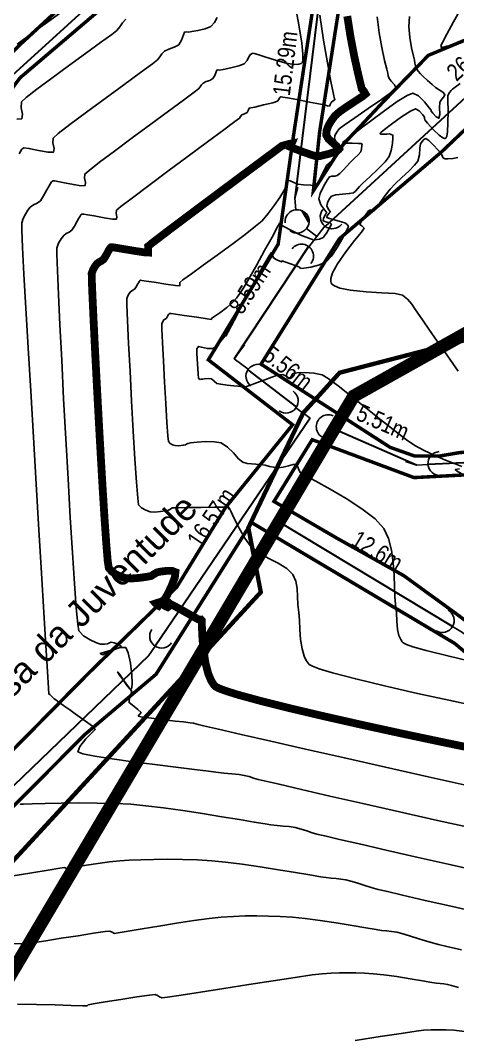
# Model space of a CAD drawing. Extents: x 360931 to 362237, y 7351473 to 7352200.
# Drawn here: x 361418.2 to 361443.4, y 7351683.3 to 7351742 of the extents above; entities that cross this region are included whole.
import ezdxf
from ezdxf.enums import TextEntityAlignment as Align

# ---------------------------------------------------------------- set-up
doc = ezdxf.new("R2010")
doc.units = 0
for name, color, linetype in [('A_Curvas Intermediarias', 37, 'Continuous'), ('A_Curvas Mestras', 32, 'Continuous'), ('LISTAGEM_TEXTO', 7, 'Continuous'), ('PONTOS-Pontos - Água_U', 1, 'Continuous'), ('PS_IND_COMPRIMENTO', 7, 'Continuous'), ('ZZ-Carimbo Texto', 7, 'Continuous')]:
    doc.layers.add(name, color=color, linetype=linetype)
doc.layers.add('TUBO_PE_80_NTS194_PN_12_5', color=5, linetype='Continuous', lineweight=30)
doc.styles.add('CARIMBO', font='arial.ttf', dxfattribs={"height": 2})
doc.styles.add('ROMANS', font='arial.ttf', dxfattribs={"height": 2})
picture_1 = doc.add_image_def('image1.tif', size_in_pixel=(23490, 20550))

# ---------------------------------------------------------------- blocks, each defined once
blk = doc.blocks.new('*U1031')
for p, q in [((-0.135, 0), (0, 0)), ((0, 0), (0.121, -0.049))]:
    blk.add_line(p, q)
blk.add_arc((-0.272, 0), 0.138, 270.0906, 90.0906)
blk = doc.blocks.new('*U1032')
for p, q in [((-0.135, 0), (0, 0)), ((0, 0), (0.128, -0.025))]:
    blk.add_line(p, q)
blk.add_arc((-0.272, 0), 0.138, 270.0906, 90.0906)
blk = doc.blocks.new('*U1076', base_point=(283806.418, 7271952.513))
blk.add_line((283806.274, 7271952.513), (283806.424, 7271952.513))
blk.add_arc((283806.424, 7271952.513), 0.138, 269.9962, 89.9962)
blk = doc.blocks.new('*U1113', base_point=(361544.508, 7351672.666))
for p, q in [((361544.382, 7351672.606), (361544.634, 7351672.77)), ((361544.59, 7351672.562), (361544.508, 7351672.688))]:
    blk.add_line(p, q)
for centre, start, end in [((361544.75, 7351672.845), 122.9683, 302.9683), ((361544.266, 7351672.532), 302.9683, 122.9683), ((361544.665, 7351672.447), 32.9683, 212.9683)]:
    blk.add_arc(centre, 0.138, start, end)
blk = doc.blocks.new('*U1114')
for p in [(-0.202, 0), (0, -0.202)]:
    blk.add_line(p, (0, 0))
blk.add_arc((-0.34, 0), 0.138, 269.9094, 89.9094)
blk = doc.blocks.new('*U1115')
for p in [(-0.202, 0), (0, -0.202)]:
    blk.add_line(p, (0, 0))
blk.add_arc((-0.34, 0), 0.138, 269.9094, 89.9094)
blk = doc.blocks.new('*U1116')
for p, q in [((-0.135, 0), (0, 0)), ((0, 0), (0.128, -0.025))]:
    blk.add_line(p, q)
blk.add_arc((-0.272, 0), 0.138, 270.0906, 90.0906)
blk = doc.blocks.new('*U1124')
for p, q in [((-0.135, 0), (0, 0)), ((0, 0), (0.121, -0.049))]:
    blk.add_line(p, q)
blk.add_arc((-0.272, 0), 0.138, 270.0906, 90.0906)

msp = doc.modelspace()

# ---------------------------------------------------------------- linework, layer by layer
at = {"color": 0, "const_width": 0.2}
for points in [[(361337.493, 7351694.925), (361339.575, 7351693.134), (361342.503, 7351692.476), (361348.128, 7351692.476), (361349.879, 7351692.418), (361358.444, 7351686.664), (361364.984, 7351688.946), (361373.018, 7351690.363), (361381.528, 7351689.509), (361389.678, 7351693.849), (361395.256, 7351689.739), (361400.598, 7351698.071), (361405.079, 7351709.727), (361408.182, 7351718.698), (361412.26, 7351730.83), (361413.346, 7351735.788), (361418.112, 7351740.552), (361428.998, 7351750.566), (361414.387, 7351766.678), (361404.405, 7351761.415), (361391.231, 7351754.702), (361385.515, 7351752.215)], [(361416.791, 7351698.962), (361422.182, 7351704.425), (361427.238, 7351709.361), (361430.041, 7351713.938), (361433.922, 7351718.727), (361429.066, 7351722.47), (361433.09, 7351729.138), (361433.971, 7351735.38), (361434.996, 7351742.119), (361435.466, 7351745.298), (361434.897, 7351746.747), (361433.71, 7351747.914), (361431.563, 7351749.91), (361424.687, 7351744.242), (361418.203, 7351738.724), (361416.565, 7351736.508)], [(361436.795, 7351744.043), (361435.48, 7351735.615), (361435.119, 7351732.214), (361436.846, 7351734.894), (361439.243, 7351737.444), (361441.744, 7351740.021), (361444.218, 7351741.051), (361447.08, 7351741.85), (361450.07, 7351743.757)], [(361451.594, 7351743.067), (361447.871, 7351739.565), (361442.509, 7351734.457), (361436.612, 7351729.443), (361432.102, 7351722.221), (361439.544, 7351717.426), (361440.962, 7351716.922), (361442.381, 7351716.922), (361443.485, 7351717.111), (361445.818, 7351717.363), (361447.079, 7351717.616), (361449.033, 7351717.269), (361451.621, 7351717.238), (361453.042, 7351717.647), (361455.722, 7351717.773), (361456.447, 7351714.496), (361457.204, 7351711.817), (361464.778, 7351713.483)], [(361412.568, 7351649.564), (361423.092, 7351653.98), (361431.258, 7351658.585), (361438.854, 7351664.179), (361440.415, 7351664.944), (361440.224, 7351665.833), (361448.455, 7351668.374), (361451.634, 7351671.14), (361451.57, 7351679.047), (361452.079, 7351686.611), (361456.305, 7351688.802), (361456.052, 7351695.047), (361453.496, 7351694.922), (361451.724, 7351695.616), (361447.458, 7351701.365), (361445.694, 7351704.072), (361443.28, 7351706.114), (361431.558, 7351713.087), (361426.053, 7351704.347), (361421.922, 7351700.852), (361413.675, 7351692.547)]]:
    msp.add_lwpolyline(points, dxfattribs=at)
msp.add_lwpolyline([(361432.847, 7351714.307), (361436.485, 7351712.183), (361440.339, 7351710.023), (361443.509, 7351707.719), (361447.146, 7351704.947), (361449.92, 7351701.671), (361451.901, 7351699.078), (361453.774, 7351696.054), (361461.774, 7351697.158), (361468.009, 7351700.339), (361474.672, 7351701.875), (361473.695, 7351707.513), (361472.141, 7351712.5), (361471.876, 7351712.718), (361464.899, 7351711.883), (361455.91, 7351710.182), (361454.204, 7351716.386), (361440.921, 7351715.681), (361435.051, 7351717.868)], close=True, dxfattribs=at)
at = {"layer": 'A_Curvas Intermediarias', "flags": 128}
for points, elevation in [([(361434.056, 7351743.032), (361434.285, 7351741.78), (361434.454, 7351740.726), (361434.52, 7351740.091), (361434.516, 7351739.768), (361434.483, 7351739.638), (361434.456, 7351739.6), (361434.406, 7351739.563), (361434.272, 7351739.515), (361434.006, 7351739.502), (361433.559, 7351739.57), (361432.932, 7351739.741), (361432.324, 7351739.94), (361431.922, 7351740.071), (361431.705, 7351740.129), (361431.612, 7351740.14), (361431.585, 7351740.136), (361431.544, 7351740.115), (361431.476, 7351740.055), (361431.393, 7351739.929), (361431.293, 7351739.734), (361431.128, 7351739.534), (361430.822, 7351739.42), (361430.353, 7351739.305), (361429.918, 7351739.216), (361429.715, 7351739.178), (361429.631, 7351739.18), (361429.553, 7351739.174), (361429.514, 7351739.068), (361429.439, 7351738.861), (361429.327, 7351738.68), (361429.151, 7351738.579), (361428.935, 7351738.507), (361428.765, 7351738.429), (361428.667, 7351738.323), (361428.588, 7351738.201), (361428.495, 7351738.085), (361428.244, 7351737.894), (361427.634, 7351737.444), (361426.768, 7351736.806), (361425.748, 7351736.056), (361424.677, 7351735.265), (361423.658, 7351734.509), (361422.794, 7351733.86), (361422.188, 7351733.391), (361421.943, 7351733.177), (361421.93, 7351732.944), (361421.982, 7351732.689), (361421.954, 7351732.514), (361421.727, 7351732.507), (361421.282, 7351732.577), (361420.764, 7351732.678), (361420.396, 7351732.748), (361420.198, 7351732.781), (361420.119, 7351732.786), (361420.1, 7351732.784), (361420.071, 7351732.768), (361420.021, 7351732.723), (361419.959, 7351732.632), (361419.88, 7351732.497), (361419.756, 7351732.268), (361419.568, 7351731.92), (361419.381, 7351731.645), (361419.193, 7351731.508), (361418.986, 7351731.402), (361418.8, 7351731.263), (361418.665, 7351731.097), (361418.52, 7351730.876), (361418.391, 7351730.625), (361418.303, 7351730.365), (361418.309, 7351729.959), (361418.356, 7351728.942), (361418.436, 7351727.409), (361418.545, 7351725.453), (361418.675, 7351723.171), (361418.822, 7351720.656), (361418.979, 7351718.003), (361419.139, 7351715.308), (361419.298, 7351712.664), (361419.449, 7351710.167), (361419.586, 7351707.912), (361419.703, 7351705.993), (361419.794, 7351704.504), (361419.853, 7351703.541), (361419.874, 7351703.199), (361419.922, 7351703.17), (361420.039, 7351703.065), (361420.184, 7351702.936), (361420.271, 7351702.867), (361420.359, 7351702.799), (361420.506, 7351702.692), (361420.783, 7351702.493), (361421.071, 7351702.286), (361421.389, 7351702.06), (361421.843, 7351701.739), (361422.251, 7351701.448), (361422.434, 7351701.316), (361422.476, 7351701.251), (361422.507, 7351701.195), (361422.548, 7351701.162), (361422.376, 7351700.998), (361422.005, 7351700.618), (361421.655, 7351700.188), (361421.544, 7351699.873), (361421.826, 7351699.764), (361422.524, 7351699.625), (361423.523, 7351699.466), (361424.71, 7351699.298), (361425.972, 7351699.133), (361427.195, 7351698.98), (361428.265, 7351698.85), (361429.068, 7351698.754), (361429.491, 7351698.703), (361429.954, 7351698.65), (361430.425, 7351698.602), (361430.841, 7351698.558), (361431.138, 7351698.515), (361431.411, 7351698.444), (361431.668, 7351698.359), (361431.939, 7351698.278), (361432.284, 7351698.197), (361433.143, 7351697.998), (361434.432, 7351697.7), (361436.072, 7351697.324), (361437.98, 7351696.889), (361440.075, 7351696.415), (361442.275, 7351695.92), (361444.499, 7351695.426)], 38), ([(361435.485, 7351742.34), (361435.71, 7351740.896), (361435.936, 7351739.584), (361436.134, 7351738.511), (361436.275, 7351737.787), (361436.329, 7351737.521), (361436.361, 7351737.462), (361436.262, 7351737.396), (361436.137, 7351737.302), (361436.091, 7351737.19), (361436.042, 7351737.095), (361435.934, 7351737.109), (361435.811, 7351737.146), (361435.528, 7351737.204), (361434.903, 7351737.33), (361434.161, 7351737.475), (361433.636, 7351737.572), (361433.359, 7351737.617), (361433.257, 7351737.628), (361433.236, 7351737.626), (361433.213, 7351737.613), (361433.174, 7351737.569), (361433.125, 7351737.48), (361433.047, 7351737.378), (361432.773, 7351737.295), (361432.249, 7351737.164), (361431.739, 7351737.043), (361431.507, 7351736.99), (361431.42, 7351736.987), (361431.379, 7351736.876), (361431.298, 7351736.722), (361431.142, 7351736.645), (361430.996, 7351736.587), (361430.923, 7351736.497), (361430.851, 7351736.402), (361430.6, 7351736.214), (361429.949, 7351735.733), (361429.012, 7351735.041), (361427.903, 7351734.22), (361426.737, 7351733.355), (361425.626, 7351732.527), (361424.685, 7351731.819), (361424.027, 7351731.315), (361423.767, 7351731.096), (361423.758, 7351730.916), (361423.797, 7351730.72), (361423.776, 7351730.585), (361423.542, 7351730.589), (361423.057, 7351730.663), (361422.49, 7351730.764), (361422.09, 7351730.836), (361421.877, 7351730.869), (361421.798, 7351730.877), (361421.781, 7351730.876), (361421.76, 7351730.864), (361421.72, 7351730.826), (361421.667, 7351730.749), (361421.603, 7351730.643), (361421.505, 7351730.461), (361421.351, 7351730.176), (361421.197, 7351729.951), (361421.044, 7351729.839), (361420.876, 7351729.753), (361420.725, 7351729.641), (361420.576, 7351729.449), (361420.425, 7351729.191), (361420.321, 7351728.911), (361420.325, 7351728.543), (361420.36, 7351727.621), (361420.422, 7351726.237), (361420.506, 7351724.483), (361420.608, 7351722.45), (361420.723, 7351720.231), (361420.848, 7351717.919), (361420.977, 7351715.604), (361421.106, 7351713.381), (361421.231, 7351711.339), (361421.347, 7351709.572), (361421.45, 7351708.172), (361421.535, 7351707.23), (361421.598, 7351706.84), (361421.872, 7351706.558), (361422.255, 7351706.321), (361422.619, 7351706.151), (361422.837, 7351706.073), (361423.07, 7351706.073), (361423.246, 7351706.107), (361423.359, 7351706.154), (361423.47, 7351706.191), (361423.643, 7351706.15), (361423.904, 7351706.058), (361424.038, 7351705.957), (361423.858, 7351705.856), (361423.465, 7351705.723), (361423.071, 7351705.608), (361422.891, 7351705.558), (361422.836, 7351705.545), (361422.896, 7351705.509), (361422.974, 7351705.473), (361423.153, 7351705.56), (361423.545, 7351705.741), (361423.982, 7351705.891), (361424.298, 7351705.883), (361424.449, 7351705.574), (361424.571, 7351704.982), (361424.65, 7351704.304), (361424.672, 7351703.833), (361424.66, 7351703.587), (361424.637, 7351703.497), (361424.621, 7351703.48), (361424.595, 7351703.479), (361424.526, 7351703.521), (361424.392, 7351703.672), (361424.186, 7351703.964), (361423.953, 7351704.322), (361423.836, 7351704.475), (361423.946, 7351704.296), (361424.225, 7351703.924), (361424.512, 7351703.547), (361424.647, 7351703.353), (361424.612, 7351703.242), (361424.559, 7351703.128), (361424.52, 7351702.939), (361424.494, 7351702.79), (361424.497, 7351702.714), (361424.675, 7351702.575), (361425.004, 7351702.313), (361425.185, 7351702.142), (361425.1, 7351702.031), (361425.022, 7351701.933), (361425.165, 7351701.897), (361425.499, 7351701.848), (361425.916, 7351701.794), (361426.308, 7351701.744), (361426.674, 7351701.7), (361427.152, 7351701.646), (361427.637, 7351701.593), (361428.025, 7351701.55), (361428.21, 7351701.527), (361428.344, 7351701.489), (361428.477, 7351701.448), (361428.791, 7351701.375), (361429.646, 7351701.177), (361430.965, 7351700.873), (361432.667, 7351700.482), (361434.674, 7351700.024), (361436.907, 7351699.516), (361439.286, 7351698.98), (361441.732, 7351698.433), (361444.166, 7351697.894)], 39), ([(361443.691, 7351742.844), (361443.203, 7351741.954), (361442.818, 7351741.243), (361442.567, 7351740.771), (361442.476, 7351740.597), (361442.479, 7351740.534), (361442.491, 7351740.477), (361442.562, 7351740.486), (361442.645, 7351740.503), (361442.804, 7351740.545), (361443.179, 7351740.638), (361443.663, 7351740.74)], 43), ([(361424.303, 7351742.113), (361424.113, 7351741.907), (361423.961, 7351741.674), (361423.782, 7351741.449), (361423.491, 7351741.224), (361422.854, 7351740.758), (361421.988, 7351740.13), (361421.009, 7351739.419), (361420.034, 7351738.705), (361419.179, 7351738.068), (361418.56, 7351737.586), (361418.295, 7351737.339), (361418.276, 7351736.998), (361418.351, 7351736.626), (361418.311, 7351736.371), (361418.015, 7351736.352)], 36), ([(361429.57, 7351742.202), (361429.416, 7351741.915), (361429.209, 7351741.691), (361428.875, 7351741.548), (361428.463, 7351741.449), (361428.103, 7351741.39), (361427.924, 7351741.367), (361427.799, 7351741.371), (361427.687, 7351741.361), (361427.624, 7351741.202), (361427.516, 7351740.901), (361427.356, 7351740.638), (361427.098, 7351740.49), (361426.783, 7351740.385), (361426.534, 7351740.271), (361426.39, 7351740.115), (361426.274, 7351739.938), (361426.139, 7351739.767), (361425.838, 7351739.538), (361425.146, 7351739.029), (361424.193, 7351738.332), (361423.111, 7351737.54), (361422.031, 7351736.745), (361421.085, 7351736.038), (361420.403, 7351735.511), (361420.119, 7351735.258), (361420.103, 7351734.971), (361420.167, 7351734.657), (361420.133, 7351734.442), (361419.823, 7351734.436), (361419.268, 7351734.539), (361418.718, 7351734.656), (361418.418, 7351734.692), (361418.316, 7351734.609), (361418.236, 7351734.484), (361418.158, 7351734.351)], 37), ([(361438.794, 7351742.248), (361438.91, 7351741.331), (361439.067, 7351740.467), (361439.227, 7351739.736), (361439.354, 7351739.22), (361439.41, 7351738.999), (361439.436, 7351738.838), (361439.481, 7351738.685), (361439.613, 7351738.536), (361439.804, 7351738.33), (361439.887, 7351738.134), (361439.644, 7351737.912), (361439.052, 7351737.485), (361438.283, 7351736.956), (361437.504, 7351736.427), (361436.886, 7351736.001), (361436.597, 7351735.781), (361436.465, 7351735.599), (361436.365, 7351735.401), (361436.338, 7351735.217), (361436.436, 7351735.041), (361436.6, 7351734.881), (361436.702, 7351734.79), (361436.776, 7351734.701), (361436.824, 7351734.612), (361436.678, 7351734.443), (361436.389, 7351734.149), (361436.178, 7351733.94), (361436.025, 7351733.81), (361435.885, 7351733.671), (361435.758, 7351733.442), (361435.56, 7351733.045), (361435.375, 7351732.668), (361435.291, 7351732.499), (361435.242, 7351732.508), (361435.19, 7351732.521), (361434.979, 7351732.533), (361434.558, 7351732.56), (361434.214, 7351732.6), (361433.991, 7351732.684), (361433.782, 7351732.784), (361433.638, 7351732.806), (361433.568, 7351732.635), (361433.519, 7351732.398), (361433.407, 7351732.205), (361433.178, 7351731.838), (361432.868, 7351731.376), (361432.516, 7351730.9), (361432.16, 7351730.488), (361431.792, 7351730.168), (361431.179, 7351729.69), (361430.411, 7351729.114), (361429.579, 7351728.504), (361428.773, 7351727.919), (361428.084, 7351727.422), (361427.601, 7351727.073), (361427.416, 7351726.934), (361427.419, 7351726.825), (361427.419, 7351726.728), (361427.176, 7351726.756), (361426.615, 7351726.839), (361425.948, 7351726.941), (361425.48, 7351727.012), (361425.239, 7351727.048), (361425.157, 7351727.059), (361425.144, 7351727.059), (361425.136, 7351727.054), (361425.116, 7351727.033), (361425.082, 7351726.985), (361425.048, 7351726.934), (361424.999, 7351726.843), (361424.912, 7351726.684), (361424.829, 7351726.562), (361424.702, 7351726.478), (361424.575, 7351726.395), (361424.498, 7351726.295), (361424.415, 7351726.154), (361424.358, 7351726.002), (361424.365, 7351725.638), (361424.404, 7351724.729), (361424.467, 7351723.41), (361424.549, 7351721.816), (361424.641, 7351720.085), (361424.739, 7351718.351), (361424.835, 7351716.752), (361424.922, 7351715.423), (361424.994, 7351714.501), (361425.045, 7351714.12), (361425.217, 7351713.933), (361425.453, 7351713.795), (361425.712, 7351713.708), (361425.974, 7351713.692), (361426.307, 7351713.719), (361426.603, 7351713.762), (361426.76, 7351713.794), (361426.873, 7351713.866), (361426.985, 7351713.936), (361427.252, 7351713.946), (361427.864, 7351713.956), (361428.646, 7351713.965), (361429.423, 7351713.972), (361429.922, 7351713.975), (361430.167, 7351713.976), (361430.247, 7351713.976), (361430.257, 7351713.975), (361430.257, 7351713.971), (361430.25, 7351713.951), (361430.23, 7351713.908), (361430.215, 7351713.872), (361430.293, 7351713.909), (361430.366, 7351713.741), (361430.558, 7351713.319), (361430.835, 7351712.76), (361431.167, 7351712.185), (361431.52, 7351711.712), (361431.96, 7351711.357), (361432.513, 7351711.043), (361433.087, 7351710.744), (361433.591, 7351710.437), (361433.935, 7351710.096), (361434.105, 7351709.709), (361434.181, 7351709.284), (361434.206, 7351708.834), (361434.222, 7351708.369), (361434.272, 7351707.901), (361434.321, 7351707.455), (361434.348, 7351706.924), (361434.386, 7351706.357), (361434.466, 7351705.801), (361434.58, 7351705.395), (361434.706, 7351705.131), (361434.813, 7351704.979), (361434.874, 7351704.911), (361434.915, 7351704.879), (361435.064, 7351704.804), (361435.447, 7351704.663), (361436.223, 7351704.43), (361437.561, 7351704.077), (361439.225, 7351703.674), (361441.13, 7351703.237), (361443.191, 7351702.784), (361445.32, 7351702.332)], 41), ([(361440.653, 7351742.258), (361440.615, 7351741.691), (361440.675, 7351741.057), (361440.783, 7351740.455), (361440.892, 7351739.983), (361440.95, 7351739.738), (361440.977, 7351739.573), (361441.009, 7351739.415), (361441.055, 7351739.278), (361441.158, 7351739.113), (361441.287, 7351738.963), (361441.438, 7351738.817), (361441.695, 7351738.582), (361441.968, 7351738.339), (361442.169, 7351738.167), (361442.38, 7351738.029), (361442.588, 7351737.903), (361442.696, 7351737.774), (361442.647, 7351737.636), (361442.518, 7351737.49), (361442.415, 7351737.328), (361442.396, 7351737.018), (361442.403, 7351736.616), (361442.36, 7351736.396), (361442.203, 7351736.483), (361442.007, 7351736.684), (361441.911, 7351736.798), (361441.907, 7351736.854), (361441.797, 7351737.007), (361441.526, 7351737.343), (361441.181, 7351737.684), (361440.847, 7351737.851), (361440.519, 7351737.718), (361439.948, 7351737.355), (361439.239, 7351736.85), (361438.495, 7351736.295), (361437.822, 7351735.779), (361437.325, 7351735.391), (361437.107, 7351735.221), (361436.93, 7351735.096), (361436.827, 7351735.021), (361436.841, 7351734.97), (361437, 7351734.964), (361437.349, 7351734.952), (361437.698, 7351734.941), (361437.859, 7351734.935), (361437.924, 7351734.911), (361437.922, 7351734.824), (361437.902, 7351734.642), (361437.853, 7351734.468), (361437.71, 7351734.294), (361437.475, 7351734.072), (361437.231, 7351733.839), (361437.043, 7351733.638), (361436.834, 7351733.407), (361436.641, 7351733.205), (361436.5, 7351733.091), (361436.349, 7351733.061), (361436.189, 7351733.063), (361436.052, 7351733.023), (361435.906, 7351732.828), (361435.696, 7351732.46), (361435.509, 7351732.053), (361435.433, 7351731.743), (361435.556, 7351731.408), (361435.774, 7351731.089), (361435.89, 7351730.944), (361435.84, 7351730.891), (361435.79, 7351730.804), (361435.709, 7351730.632), (361435.69, 7351730.49), (361435.897, 7351730.399), (361436.079, 7351730.371), (361436.124, 7351730.335), (361436.162, 7351730.297), (361436.071, 7351730.117), (361435.871, 7351729.771), (361435.677, 7351729.523), (361435.463, 7351729.434), (361435.227, 7351729.389), (361435.114, 7351729.377), (361435.076, 7351729.413), (361434.959, 7351729.451), (361434.702, 7351729.54), (361434.439, 7351729.642), (361434.17, 7351729.771), (361433.79, 7351729.963), (361433.448, 7351730.141), (361433.29, 7351730.227), (361433.239, 7351730.303), (361433.193, 7351730.364), (361433.06, 7351730.133), (361432.737, 7351729.547), (361432.308, 7351728.767), (361431.859, 7351727.953), (361431.476, 7351727.266), (361431.245, 7351726.867), (361431.062, 7351726.573), (361430.883, 7351726.294), (361430.69, 7351726.028), (361430.465, 7351725.771), (361430.134, 7351725.485), (361429.729, 7351725.186), (361429.385, 7351724.95), (361429.24, 7351724.853), (361429.241, 7351724.8), (361428.99, 7351724.836), (361428.392, 7351724.924), (361427.678, 7351725.029), (361427.178, 7351725.101), (361426.923, 7351725.138), (361426.837, 7351725.15), (361426.825, 7351725.151), (361426.817, 7351725.144), (361426.79, 7351725.107), (361426.77, 7351725.08), (361426.714, 7351724.979), (361426.645, 7351724.867), (361426.573, 7351724.819), (361426.5, 7351724.772), (361426.436, 7351724.676), (361426.376, 7351724.547), (361426.386, 7351724.242), (361426.421, 7351723.476), (361426.475, 7351722.403), (361426.54, 7351721.175), (361426.609, 7351719.944), (361426.675, 7351718.863), (361426.731, 7351718.085), (361426.769, 7351717.761), (361426.867, 7351717.654), (361427.002, 7351717.575), (361427.15, 7351717.525), (361427.365, 7351717.521), (361427.616, 7351717.55), (361427.748, 7351717.574), (361427.813, 7351717.615), (361427.877, 7351717.655), (361428.035, 7351717.679), (361428.412, 7351717.722), (361428.902, 7351717.756), (361429.399, 7351717.751), (361429.798, 7351717.679), (361430.171, 7351717.442), (361430.506, 7351717.102), (361430.802, 7351716.771), (361431.06, 7351716.564), (361431.301, 7351716.493), (361431.552, 7351716.471), (361431.81, 7351716.465), (361432.075, 7351716.443), (361432.335, 7351716.39), (361432.583, 7351716.327), (361432.831, 7351716.274), (361433.092, 7351716.251), (361433.385, 7351716.288), (361433.686, 7351716.366), (361433.946, 7351716.431), (361434.116, 7351716.431), (361434.22, 7351716.308), (361434.288, 7351716.125), (361434.382, 7351715.954), (361434.647, 7351715.796), (361435.254, 7351715.469), (361436.081, 7351715.014), (361437.008, 7351714.472), (361437.914, 7351713.886), (361438.679, 7351713.296), (361439.18, 7351712.744), (361439.453, 7351712.163), (361439.626, 7351711.489), (361439.724, 7351710.769), (361439.771, 7351710.051), (361439.792, 7351709.382), (361439.811, 7351708.81), (361439.852, 7351708.383), (361439.907, 7351707.894), (361439.933, 7351707.397), (361439.977, 7351706.923), (361440.055, 7351706.58), (361440.154, 7351706.354), (361440.245, 7351706.222), (361440.298, 7351706.162), (361440.336, 7351706.134), (361440.481, 7351706.065), (361440.86, 7351705.934), (361441.629, 7351705.714), (361442.942, 7351705.383), (361444.544, 7351705.009)], 42), ([(361443.58, 7351738.408), (361443.293, 7351738.192), (361443.144, 7351738.065), (361443.099, 7351738.029), (361443.055, 7351737.992), (361442.976, 7351737.888), (361442.878, 7351737.711), (361442.873, 7351737.422), (361442.882, 7351736.821), (361442.879, 7351736.118), (361442.85, 7351735.621), (361442.804, 7351735.356), (361442.759, 7351735.256), (361442.732, 7351735.234), (361442.69, 7351735.228), (361442.58, 7351735.265), (361442.367, 7351735.416), (361442.046, 7351735.722), (361441.694, 7351736.112), (361441.538, 7351736.302), (361441.532, 7351736.377), (361441.527, 7351736.452), (361441.43, 7351736.587), (361441.223, 7351736.818), (361441, 7351736.948), (361440.71, 7351736.812), (361440.191, 7351736.472), (361439.614, 7351736.056), (361439.224, 7351735.757), (361439.031, 7351735.594), (361438.97, 7351735.531), (361438.964, 7351735.516), (361438.974, 7351735.503), (361439.026, 7351735.486), (361439.156, 7351735.48), (361439.359, 7351735.489), (361439.514, 7351735.497), (361439.612, 7351735.47), (361439.693, 7351735.429), (361439.696, 7351735.278), (361439.672, 7351734.945), (361439.61, 7351734.546), (361439.497, 7351734.199), (361439.256, 7351733.885), (361438.843, 7351733.459), (361438.377, 7351733.014), (361437.98, 7351732.648), (361437.771, 7351732.455), (361437.66, 7351732.324), (361437.554, 7351732.198), (361437.426, 7351732.101), (361437.189, 7351732.056), (361436.801, 7351732.021), (361436.412, 7351731.979), (361436.169, 7351731.911), (361436.027, 7351731.741), (361435.93, 7351731.524), (361435.896, 7351731.347), (361436, 7351731.135), (361436.098, 7351730.995), (361436.039, 7351730.926), (361435.968, 7351730.856), (361435.922, 7351730.763), (361435.9, 7351730.674), (361436.055, 7351730.621), (361436.389, 7351730.524), (361436.735, 7351730.424), (361436.927, 7351730.36), (361437.06, 7351730.272), (361437.144, 7351730.166), (361437.054, 7351729.956), (361436.815, 7351729.504), (361436.494, 7351728.952), (361436.155, 7351728.445), (361435.865, 7351728.124), (361435.463, 7351727.938), (361434.977, 7351727.819), (361434.563, 7351727.756), (361434.382, 7351727.74), (361434.332, 7351727.785), (361434.282, 7351727.834), (361434.126, 7351727.893), (361433.796, 7351728.012), (361433.469, 7351728.129), (361433.319, 7351728.181), (361433.282, 7351728.119), (361433.177, 7351728.162), (361432.972, 7351728.257), (361432.821, 7351728.35), (361432.743, 7351728.522), (361432.679, 7351728.639), (361432.564, 7351728.473), (361432.319, 7351728.043), (361431.999, 7351727.457), (361431.657, 7351726.823), (361431.347, 7351726.247), (361431.038, 7351725.67), (361430.702, 7351725.033), (361430.393, 7351724.442), (361430.202, 7351724.077), (361430.111, 7351723.903), (361430.082, 7351723.846), (361430.078, 7351723.839), (361430.071, 7351723.84), (361430.043, 7351723.85), (361430.024, 7351723.855), (361429.951, 7351723.753), (361429.774, 7351723.521), (361429.55, 7351723.274), (361429.338, 7351723.122), (361429.013, 7351723.116), (361428.669, 7351723.194), (361428.506, 7351723.243), (361428.462, 7351723.173), (361428.428, 7351723.134), (361428.395, 7351723.093), (361428.408, 7351722.826), (361428.44, 7351722.247), (361428.474, 7351721.668), (361428.492, 7351721.401), (361428.538, 7351721.369), (361428.587, 7351721.343), (361428.658, 7351721.347), (361428.737, 7351721.355), (361428.851, 7351721.372), (361429.062, 7351721.395), (361429.247, 7351721.381), (361429.405, 7351721.247), (361429.562, 7351721.103), (361429.783, 7351721.058), (361430.156, 7351721.016), (361430.534, 7351720.98), (361430.77, 7351720.959), (361430.921, 7351720.936), (361431.066, 7351720.916), (361431.214, 7351720.917), (361431.439, 7351720.987), (361431.848, 7351721.138), (361432.319, 7351721.318), (361432.725, 7351721.473), (361432.945, 7351721.551), (361433.149, 7351721.605), (361433.352, 7351721.617), (361433.506, 7351721.551), (361433.662, 7351721.454), (361433.775, 7351721.417), (361433.854, 7351721.546), (361433.936, 7351721.691), (361434.159, 7351721.724), (361434.61, 7351721.737), (361435.148, 7351721.706), (361435.628, 7351721.602), (361435.974, 7351721.394), (361436.556, 7351720.962), (361437.302, 7351720.376), (361438.141, 7351719.705), (361439, 7351719.015), (361439.806, 7351718.377), (361440.487, 7351717.859), (361440.971, 7351717.529), (361441.513, 7351717.24), (361442.128, 7351716.954), (361442.744, 7351716.692), (361443.288, 7351716.473), (361443.687, 7351716.319)], 43), ([(361443.44, 7351734.138), (361443.163, 7351734.068), (361442.864, 7351734.056), (361442.722, 7351734.062), (361442.658, 7351734.074), (361442.588, 7351734.135), (361442.537, 7351734.244), (361442.444, 7351734.408), (361442.303, 7351734.57), (361442.041, 7351734.848), (361441.771, 7351735.111), (361441.601, 7351735.227), (361441.489, 7351735.174), (361441.382, 7351735.053), (361441.298, 7351734.914), (361441.262, 7351734.667), (361441.235, 7351734.289), (361441.141, 7351733.93), (361440.951, 7351733.687), (361440.617, 7351733.353), (361440.218, 7351732.98), (361439.834, 7351732.618), (361439.546, 7351732.318), (361439.261, 7351731.95), (361438.975, 7351731.544), (361438.747, 7351731.213), (361438.631, 7351731.068), (361438.489, 7351731.084), (361438.379, 7351731.116), (361438.334, 7351731.088), (361438.291, 7351731.055), (361438.17, 7351730.875), (361437.955, 7351730.548), (361437.837, 7351730.367), (361437.817, 7351730.319), (361437.803, 7351730.271), (361437.92, 7351730.192), (361438.045, 7351730.055), (361437.888, 7351729.839), (361437.492, 7351729.35), (361436.988, 7351728.7), (361436.508, 7351728.002), (361436.231, 7351727.483), (361436.129, 7351727.155), (361436.128, 7351726.979), (361436.15, 7351726.906), (361436.191, 7351726.842), (361436.328, 7351726.73), (361436.653, 7351726.599), (361437.255, 7351726.479), (361438.157, 7351726.393), (361439.069, 7351726.341), (361439.826, 7351726.287), (361440.261, 7351726.193), (361440.551, 7351725.965), (361440.787, 7351725.678), (361441.003, 7351725.357), (361441.228, 7351725.03), (361441.486, 7351724.668), (361441.994, 7351723.939), (361442.678, 7351722.951), (361443.46, 7351721.812)], 44), ([(361443.536, 7351716.179), (361443.302, 7351716.144), (361443.43, 7351716.033), (361443.763, 7351715.867)], 43), ([(361418.223, 7351696.871), (361418.232, 7351696.854), (361418.414, 7351696.86), (361418.912, 7351696.876), (361419.655, 7351696.896), (361420.574, 7351696.913), (361421.599, 7351696.923), (361422.659, 7351696.92), (361423.684, 7351696.897), (361424.604, 7351696.85), (361425.458, 7351696.767), (361426.474, 7351696.64), (361427.587, 7351696.482), (361428.733, 7351696.307), (361429.846, 7351696.129), (361430.862, 7351695.962), (361431.715, 7351695.819), (361432.341, 7351695.714), (361432.673, 7351695.662), (361433.032, 7351695.623), (361433.375, 7351695.595), (361433.715, 7351695.56), (361434.067, 7351695.503), (361434.412, 7351695.417), (361434.736, 7351695.315), (361435.059, 7351695.208), (361435.401, 7351695.109), (361435.774, 7351695.02), (361436.619, 7351694.824), (361437.851, 7351694.539), (361439.39, 7351694.186), (361441.154, 7351693.785), (361443.059, 7351693.355), (361445.023, 7351692.917)], 37), ([(361417.821, 7351692.723), (361418.881, 7351692.893), (361419.829, 7351693.047), (361420.511, 7351693.158), (361420.778, 7351693.2), (361420.842, 7351693.167), (361420.905, 7351693.133), (361421.063, 7351693.16), (361421.465, 7351693.233), (361422.033, 7351693.332), (361422.691, 7351693.438), (361423.361, 7351693.532), (361423.965, 7351693.595), (361424.505, 7351693.628), (361425.166, 7351693.654), (361425.919, 7351693.672), (361426.734, 7351693.677), (361427.582, 7351693.667), (361428.434, 7351693.64), (361429.258, 7351693.592), (361430.062, 7351693.513), (361431.021, 7351693.39), (361432.061, 7351693.238), (361433.107, 7351693.074), (361434.084, 7351692.915), (361434.918, 7351692.775), (361435.533, 7351692.672), (361435.856, 7351692.621), (361436.149, 7351692.589), (361436.428, 7351692.566), (361436.707, 7351692.537), (361436.996, 7351692.49), (361437.278, 7351692.419), (361437.632, 7351692.311), (361438.031, 7351692.184), (361438.45, 7351692.055), (361438.863, 7351691.939), (361439.32, 7351691.83), (361440.254, 7351691.612), (361441.565, 7351691.31), (361443.146, 7351690.949), (361444.896, 7351690.554)], 36), ([(361418.07, 7351685.326), (361419.156, 7351685.303), (361420.231, 7351685.277), (361421.164, 7351685.253), (361421.822, 7351685.235), (361422.073, 7351685.229), (361422.145, 7351685.295), (361422.423, 7351685.342), (361423.116, 7351685.455), (361424.022, 7351685.6), (361424.939, 7351685.743), (361425.665, 7351685.849), (361426, 7351685.884), (361426.132, 7351685.826), (361426.253, 7351685.739), (361426.384, 7351685.681), (361426.705, 7351685.72), (361427.49, 7351685.838), (361428.616, 7351686.015), (361429.96, 7351686.228), (361431.398, 7351686.456), (361432.807, 7351686.676), (361434.065, 7351686.868), (361435.048, 7351687.009), (361435.633, 7351687.078), (361436.138, 7351687.11), (361436.624, 7351687.129), (361437.099, 7351687.135), (361437.575, 7351687.128), (361438.061, 7351687.108), (361438.566, 7351687.076), (361439.181, 7351687.012), (361439.924, 7351686.91), (361440.698, 7351686.79), (361441.405, 7351686.674), (361441.945, 7351686.583), (361442.222, 7351686.538), (361442.436, 7351686.516), (361442.641, 7351686.498), (361442.853, 7351686.466), (361443.074, 7351686.405), (361443.478, 7351686.281)], 34), ([(361437.533, 7351683.231), (361438.977, 7351683.454), (361440.181, 7351683.638), (361441.045, 7351683.765), (361441.467, 7351683.82), (361441.915, 7351683.846), (361442.343, 7351683.854), (361442.772, 7351683.845), (361443.22, 7351683.819), (361443.672, 7351683.769), (361444.218, 7351683.691), (361444.756, 7351683.605), (361445.185, 7351683.533), (361445.404, 7351683.497), (361445.594, 7351683.479), (361445.782, 7351683.454), (361446.012, 7351683.387), (361446.509, 7351683.235)], 33)]:
    msp.add_lwpolyline(points, dxfattribs=dict(at, elevation=elevation))
at = {"layer": 'A_Curvas Mestras', "elevation": 35, "flags": 128}
for points in [[(361420.563, 7351742.488), (361419.783, 7351741.928), (361418.908, 7351741.298), (361418.037, 7351740.666)], [(361417.654, 7351688.823), (361418.462, 7351688.81), (361418.769, 7351688.805), (361418.809, 7351688.843), (361419.06, 7351688.882), (361419.704, 7351688.984), (361420.587, 7351689.123), (361421.553, 7351689.273), (361422.445, 7351689.41), (361423.109, 7351689.508), (361423.389, 7351689.542), (361423.517, 7351689.475), (361423.645, 7351689.407), (361423.873, 7351689.438), (361424.437, 7351689.531), (361425.246, 7351689.666), (361426.209, 7351689.826), (361427.236, 7351689.991), (361428.237, 7351690.144), (361429.121, 7351690.265), (361429.799, 7351690.337), (361430.507, 7351690.382), (361431.188, 7351690.408), (361431.855, 7351690.416), (361432.523, 7351690.407), (361433.204, 7351690.379), (361433.912, 7351690.334), (361434.637, 7351690.261), (361435.509, 7351690.145), (361436.441, 7351690.005), (361437.347, 7351689.86), (361438.139, 7351689.728), (361438.732, 7351689.629), (361439.039, 7351689.579), (361439.339, 7351689.549), (361439.627, 7351689.523), (361439.924, 7351689.478), (361440.21, 7351689.402), (361440.655, 7351689.265), (361441.197, 7351689.096), (361441.775, 7351688.922), (361442.325, 7351688.77), (361442.804, 7351688.654), (361443.663, 7351688.453)]]:
    msp.add_lwpolyline(points, dxfattribs=at)
at = {"layer": 'A_Curvas Mestras', "const_width": 0.45, "elevation": 40, "flags": 128}
msp.add_lwpolyline([(361437.074, 7351742.285), (361437.261, 7351741.089), (361437.471, 7351739.997), (361437.667, 7351739.101), (361437.811, 7351738.491), (361437.869, 7351738.26), (361437.885, 7351738.175), (361437.907, 7351738.092), (361438.026, 7351737.968), (361438.124, 7351737.798), (361437.962, 7351737.664), (361437.576, 7351737.41), (361437.097, 7351737.097), (361436.651, 7351736.788), (361436.367, 7351736.542), (361436.169, 7351736.277), (361435.997, 7351735.987), (361435.882, 7351735.696), (361435.859, 7351735.434), (361435.993, 7351735.198), (361436.241, 7351734.975), (361436.473, 7351734.777), (361436.556, 7351734.615), (361436.343, 7351734.45), (361435.968, 7351734.332), (361435.694, 7351734.266), (361435.495, 7351734.215), (361435.294, 7351734.202), (361435.003, 7351734.288), (361434.495, 7351734.467), (361434.011, 7351734.65), (361433.79, 7351734.746), (361433.831, 7351734.851), (361433.87, 7351734.945), (361433.716, 7351734.917), (361433.446, 7351734.844), (361433.298, 7351734.801), (361433.228, 7351734.746), (361432.966, 7351734.551), (361432.267, 7351734.032), (361431.256, 7351733.28), (361430.057, 7351732.387), (361428.794, 7351731.445), (361427.592, 7351730.545), (361426.574, 7351729.779), (361425.866, 7351729.238), (361425.591, 7351729.015), (361425.599, 7351728.818), (361425.598, 7351728.657), (361425.356, 7351728.67), (361424.832, 7351728.748), (361424.215, 7351728.85), (361423.782, 7351728.923), (361423.557, 7351728.958), (361423.477, 7351728.968), (361423.462, 7351728.967), (361423.449, 7351728.959), (361423.419, 7351728.929), (361423.374, 7351728.866), (361423.325, 7351728.788), (361423.254, 7351728.655), (361423.133, 7351728.433), (361423.013, 7351728.256), (361422.896, 7351728.17), (361422.767, 7351728.104), (361422.65, 7351728.018), (361422.535, 7351727.871), (361422.419, 7351727.672), (361422.34, 7351727.456), (361422.345, 7351727.083), (361422.383, 7351726.146), (361422.447, 7351724.756), (361422.532, 7351723.027), (361422.633, 7351721.072), (361422.745, 7351719.002), (361422.861, 7351716.93), (361422.976, 7351714.969), (361423.085, 7351713.23), (361423.183, 7351711.828), (361423.263, 7351710.874), (361423.322, 7351710.48), (361423.495, 7351710.272), (361423.728, 7351710.105), (361423.996, 7351709.977), (361424.274, 7351709.891), (361424.646, 7351709.867), (361425.114, 7351709.903), (361425.537, 7351709.964), (361425.772, 7351710.013), (361425.933, 7351710.116), (361426.094, 7351710.216), (361426.297, 7351710.258), (361426.633, 7351710.302), (361426.968, 7351710.306), (361427.168, 7351710.229), (361427.133, 7351709.921), (361426.93, 7351709.404), (361426.682, 7351708.897), (361426.512, 7351708.62), (361426.334, 7351708.523), (361426.129, 7351708.464), (361426.029, 7351708.43), (361426.1, 7351708.35), (361426.199, 7351708.291), (361426.265, 7351708.362), (361426.334, 7351708.451), (361426.462, 7351708.52), (361426.611, 7351708.563), (361426.75, 7351708.502), (361426.833, 7351708.419), (361426.656, 7351708.401), (361426.477, 7351708.379), (361426.573, 7351708.277), (361426.72, 7351708.209), (361426.821, 7351708.286), (361426.924, 7351708.366), (361427.154, 7351708.254), (361427.609, 7351708.002), (361428.066, 7351707.741), (361428.302, 7351707.607), (361428.442, 7351707.535), (361428.54, 7351707.487), (361428.593, 7351707.492), (361428.642, 7351707.497), (361428.689, 7351707.448), (361428.69, 7351707.223), (361428.708, 7351706.646), (361428.768, 7351705.859), (361428.895, 7351705.005), (361429.061, 7351704.368), (361429.232, 7351703.965), (361429.372, 7351703.749), (361429.449, 7351703.66), (361429.493, 7351703.626), (361429.644, 7351703.545), (361430.023, 7351703.398), (361430.79, 7351703.157), (361432.117, 7351702.795), (361433.787, 7351702.378), (361435.729, 7351701.921), (361437.871, 7351701.438), (361440.142, 7351700.942), (361442.47, 7351700.45), (361444.786, 7351699.974)], dxfattribs=at)
at = {"layer": 'LISTAGEM_TEXTO', "color": 3, "const_width": 0.75, "elevation": 82}
msp.add_lwpolyline([(361523.7, 7351756.873), (361511.33, 7351757.982), (361498.466, 7351765.259), (361495.486, 7351771.577), (361464.036, 7351756.741), (361458.263, 7351746.907), (361448.957, 7351726.83), (361437.449, 7351720.38), (361434.744, 7351715.83), (361412.836, 7351678.871), (361412.627, 7351668.067), (361435.653, 7351665.543), (361441.908, 7351657.196), (361503.026, 7351666.652), (361536.566, 7351681.165), (361551.447, 7351668.93), (361566.951, 7351662.595), (361569.508, 7351649.105), (361593.285, 7351639.839), (361727.858, 7351658.655), (361789.322, 7351701.351), (361828.667, 7351718.275)], dxfattribs=at)
at = {"layer": 'LISTAGEM_TEXTO', "color": 1, "const_width": 0.25}
msp.add_lwpolyline([(361409.484, 7351684.553), (361432.088, 7351709.077), (361431.371, 7351712.789), (361434.528, 7351719.404), (361436.634, 7351721.728), (361446.83, 7351724.372), (361466.32, 7351729.4), (361475.963, 7351734.077), (361468.338, 7351741.443), (361472.018, 7351744.117), (361478.421, 7351748.207), (361492.345, 7351756.277), (361497.606, 7351757.563)], dxfattribs=at)
at = {"layer": 'TUBO_PE_80_NTS194_PN_12_5', "linetype": 'Continuous'}
for points in [[(361416.487, 7351737.736), (361429.67, 7351749.727)], [(361455.042, 7351747.847), (361435.801, 7351730.166)], [(361435.91, 7351746.968), (361434.045, 7351731.792)], [(361434.866, 7351730.398), (361434.48, 7351731.053)], [(361434.834, 7351729.009), (361430.547, 7351722.52)], [(361431.348, 7351721.898), (361434.139, 7351719.733)], [(361434.94, 7351719.111), (361426, 7351705.967)], [(361441.059, 7351716.399), (361436.005, 7351718.602)], [(361454.03, 7351717.01), (361441.734, 7351716.43)], [(361443.144, 7351707.104), (361432.927, 7351713.245)], [(361425.62, 7351705.409), (361406.929, 7351687.447)]]:
    msp.add_lwpolyline(points, dxfattribs=at)

# ---------------------------------------------------------------- block references
at = {"layer": 'PONTOS-Pontos - Água_U', "xscale": 5, "yscale": 5, "zscale": 5}
for name, p, rotation in [('*U1124', (361434.045, 7351731.792), 95.54771352018807), ('*U1113', (361435.284, 7351729.69), 199.1884640185583), ('*U1114', (361430.547, 7351722.52), 144.0856166333833), ('*U1115', (361434.94, 7351719.111), 324.6671163261853), ('*U1076', (361436.005, 7351718.602), 156.4422941922704), ('*U1031', (361441.059, 7351716.399), 183.8584863536452), ('*U1032', (361443.723, 7351706.756), 329.863097279134), ('*U1116', (361425.62, 7351705.409), 236.3926846470171)]:
    msp.add_blockref(name, p, dxfattribs=dict(at, rotation=rotation))

# ---------------------------------------------------------------- texts
at = {"layer": 'PS_IND_COMPRIMENTO', "style": 'ROMANS', "width": 0.8}
for s, rotation, p in [('15.29m', 82.99103, (361433.489, 7351739.563)), ('26.83m', 42.58051, (361444.407, 7351740.111)), ('8.59m', 56.55273, (361431.439, 7351726.591)), ('5.56m', 322.19049, (361433.663, 7351722.001)), ('5.51m', 336.44229, (361439.132, 7351718.875)), ('16.57m', 55.77548, (361429.23, 7351713.383)), ('12.6m', 328.99419, (361438.808, 7351711.46))]:
    msp.add_text(s, height=1, rotation=rotation, dxfattribs=at).set_placement(p, align=Align.MIDDLE_CENTER)
at = {"layer": 'ZZ-Carimbo Texto', "style": 'CARIMBO'}
msp.add_text('Travessa da Juventude', height=1.5, rotation=45.18154, dxfattribs=at).set_placement((361420.344, 7351706.605), align=Align.MIDDLE_CENTER)

# ---------------------------------------------------------------- pictures from other files: only their frames are drawn
at = {"lineweight": 30}
image = msp.add_image(picture_1, insert=(361177.259, 7351517.423, -3.228), size_in_units=(579.285, 506.782), dxfattribs=dict(at, fade=58))
image.dxf.flags = 15

doc.saveas('drawing.dxf')
